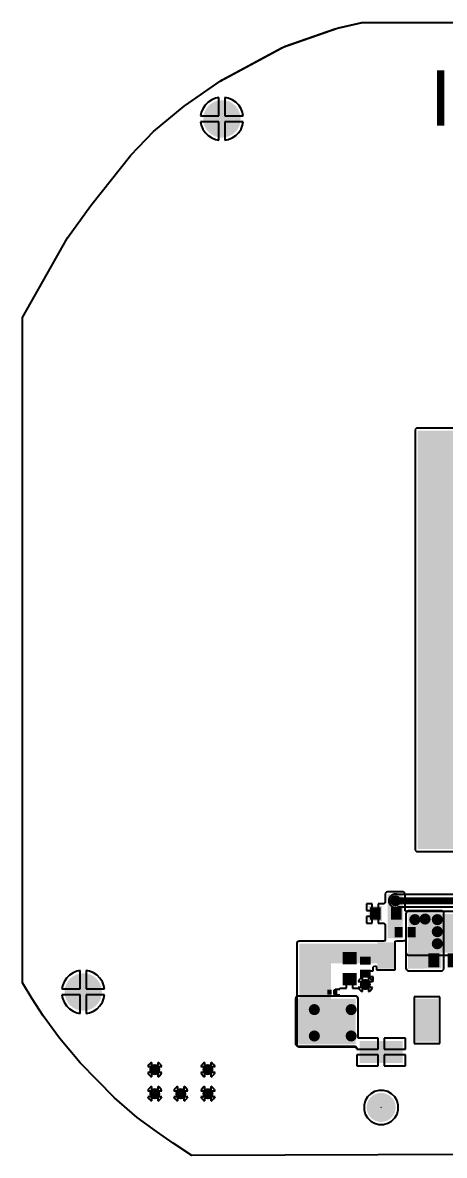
# Model space of a CAD drawing. Header units: millimetres. Extents: x -4.4 to 85, y -11.8 to 69.9.
# Drawn here: x -4.4 to 26, y -11.8 to 69.9 of the extents above; entities that cross this region are included whole.
import ezdxf

# ---------------------------------------------------------------- set-up
doc = ezdxf.new("R2010")
doc.units = ezdxf.units.MM
for name, color, linetype in [('BottomLayer', 5, 'Continuous'), ('BottomPaste', 16, 'Continuous'), ('BottomSolder', 6, 'Continuous'), ('MultiLayer', 9, 'Continuous'), ('PadHoleLayer', 156, 'Continuous'), ('TopLayer', 1, 'Continuous'), ('TopOverlay', 2, 'Continuous'), ('TopSolder', 216, 'Continuous'), ('ViaHoleLayer', 16, 'Continuous')]:
    doc.layers.add(name, color=color, linetype=linetype)
doc.styles.add('Arial', font='', dxfattribs={"height": 0.2})
doc.styles.get('Arial').set_extended_font_data('Arial')

# ---------------------------------------------------------------- blocks, each defined once
blk = doc.blocks.new('R___0603_B_22')
at = {"layer": 'BottomLayer'}
for points in [[(-1.143, -0.4445), (-1.143, 0.4445), (-0.381, 0.4445), (-0.381, -0.4445)], [(0.381, -0.4445), (0.381, 0.4445), (1.143, 0.4445), (1.143, -0.4445)]]:
    blk.add_hatch(color=5, dxfattribs=at).paths.add_polyline_path(points)
at = {"layer": 'BottomPaste'}
for points in [[(-1.143, -0.4445), (-1.143, 0.4445), (-0.381, 0.4445), (-0.381, -0.4445)], [(0.381, -0.4445), (0.381, 0.4445), (1.143, 0.4445), (1.143, -0.4445)]]:
    blk.add_hatch(color=16, dxfattribs=at).paths.add_polyline_path(points)
at = {"layer": 'BottomSolder'}
for points in [[(-1.2446, -0.5461), (-1.2446, 0.5461), (-0.2794, 0.5461), (-0.2794, -0.5461)], [(0.2794, -0.5461), (0.2794, 0.5461), (1.2446, 0.5461), (1.2446, -0.5461)]]:
    blk.add_hatch(color=6, dxfattribs=at).paths.add_polyline_path(points)
blk = doc.blocks.new('R___0402_B_24')
at = {"layer": 'BottomLayer'}
for points in [[(-0.241, 0.317), (-0.241, -0.318), (-0.699, -0.318), (-0.699, 0.317)], [(0.699, 0.317), (0.699, -0.318), (0.241, -0.318), (0.241, 0.317)]]:
    blk.add_hatch(color=5, dxfattribs=at).paths.add_polyline_path(points)
at = {"layer": 'BottomPaste'}
for points in [[(-0.241, 0.317), (-0.241, -0.318), (-0.699, -0.318), (-0.699, 0.317)], [(0.699, 0.317), (0.699, -0.318), (0.241, -0.318), (0.241, 0.317)]]:
    blk.add_hatch(color=16, dxfattribs=at).paths.add_polyline_path(points)
at = {"layer": 'BottomSolder'}
for points in [[(-0.186, 0.373), (-0.186, -0.373), (-0.754, -0.373), (-0.754, 0.373)], [(0.754, 0.373), (0.754, -0.373), (0.186, -0.373), (0.186, 0.373)]]:
    blk.add_hatch(color=6, dxfattribs=at).paths.add_polyline_path(points)
blk = doc.blocks.new('DC_0360_2_5_B_38')
at = {"layer": 'BottomLayer'}
for points in [[(0.8, 2.55), (0.8, 4.05), (3.8, 4.05), (3.8, 2.55)], [(-0.75, 1.5), (0.75, 1.5), (0.75, -1.5), (-0.75, -1.5)], [(3.8, -2.55), (3.8, -4.05), (0.8, -4.05), (0.8, -2.55)]]:
    blk.add_hatch(color=5, dxfattribs=at).paths.add_polyline_path(points)
at = {"layer": 'BottomSolder'}
for points in [[(0.75, 2.5), (0.75, 4.1), (3.85, 4.1), (3.85, 2.5)], [(-0.8, 1.55), (0.8, 1.55), (0.8, -1.55), (-0.8, -1.55)], [(3.85, -2.5), (3.85, -4.1), (0.75, -4.1), (0.75, -2.5)]]:
    blk.add_hatch(color=6, dxfattribs=at).paths.add_polyline_path(points)
h = blk.add_hatch(color=6, dxfattribs=at)
edge = h.paths.add_edge_path()
edge.add_arc((-4, 0), 0.05, 0, 360)
at = {"layer": 'MultiLayer'}
for points in [[(0.8, 2.55), (0.8, 4.05), (3.8, 4.05), (3.8, 2.55)], [(-0.75, 1.5), (0.75, 1.5), (0.75, -1.5), (-0.75, -1.5)], [(3.8, -2.55), (3.8, -4.05), (0.8, -4.05), (0.8, -2.55)]]:
    blk.add_hatch(color=9, dxfattribs=at).paths.add_polyline_path(points)
at = {"layer": 'PadHoleLayer'}
h = blk.add_hatch(color=156, dxfattribs=at)
edge = h.paths.add_edge_path()
edge.add_arc((2.9, 3.3), 0.5, 270, 450)
edge.add_line((2.9, 3.8), (1.7, 3.8))
edge.add_arc((1.7, 3.3), 0.5, 90, 270)
edge.add_line((1.7, 2.8), (2.9, 2.8))
h = blk.add_hatch(color=156, dxfattribs=at)
edge = h.paths.add_edge_path()
edge.add_arc((-4, 0), 1.05, 0, 360)
h = blk.add_hatch(color=156, dxfattribs=at)
edge = h.paths.add_edge_path()
edge.add_arc((2.9, -3.3), 0.5, 270, 450)
edge.add_line((2.9, -2.8), (1.7, -2.8))
edge.add_arc((1.7, -3.3), 0.5, 90, 270)
edge.add_line((1.7, -3.8), (2.9, -3.8))
at = {"layer": 'TopLayer'}
for points in [[(0.8, 2.55), (0.8, 4.05), (3.8, 4.05), (3.8, 2.55)], [(-0.75, 1.5), (0.75, 1.5), (0.75, -1.5), (-0.75, -1.5)], [(3.8, -2.55), (3.8, -4.05), (0.8, -4.05), (0.8, -2.55)]]:
    blk.add_hatch(color=1, dxfattribs=at).paths.add_polyline_path(points)
at = {"layer": 'TopSolder'}
for points in [[(0.75, 2.5), (0.75, 4.1), (3.85, 4.1), (3.85, 2.5)], [(-0.8, 1.55), (0.8, 1.55), (0.8, -1.55), (-0.8, -1.55)], [(3.85, -2.5), (3.85, -4.1), (0.75, -4.1), (0.75, -2.5)]]:
    blk.add_hatch(color=216, dxfattribs=at).paths.add_polyline_path(points)
h = blk.add_hatch(color=216, dxfattribs=at)
edge = h.paths.add_edge_path()
edge.add_arc((-4, 0), 0.05, 0, 360)
blk = doc.blocks.new('IND_0603__1608_M_______B_39')
at = {"layer": 'BottomLayer'}
for points in [[(-1, 0.4), (-0.4, 0.4), (-0.4, -0.4), (-1, -0.4)], [(0.4, 0.4), (1, 0.4), (1, -0.4), (0.4, -0.4)]]:
    blk.add_hatch(color=5, dxfattribs=at).paths.add_polyline_path(points)
at = {"layer": 'BottomPaste'}
for points in [[(-1, 0.4), (-0.4, 0.4), (-0.4, -0.4), (-1, -0.4)], [(0.4, 0.4), (1, 0.4), (1, -0.4), (0.4, -0.4)]]:
    blk.add_hatch(color=16, dxfattribs=at).paths.add_polyline_path(points)
at = {"layer": 'BottomSolder'}
for points in [[(-1.102, 0.502), (-0.298, 0.502), (-0.298, -0.502), (-1.102, -0.502)], [(0.298, 0.502), (1.102, 0.502), (1.102, -0.502), (0.298, -0.502)]]:
    blk.add_hatch(color=6, dxfattribs=at).paths.add_polyline_path(points)
blk = doc.blocks.new('F____0805_B_40')
at = {"layer": 'BottomLayer'}
for points in [[(-0.6, -0.85), (-1.6, -0.85), (-1.6, 0.85), (-0.6, 0.85)], [(1.6, -0.85), (0.6, -0.85), (0.6, 0.85), (1.6, 0.85)]]:
    blk.add_hatch(color=5, dxfattribs=at).paths.add_polyline_path(points)
at = {"layer": 'BottomPaste'}
for points in [[(-0.6, -0.85), (-1.6, -0.85), (-1.6, 0.85), (-0.6, 0.85)], [(1.6, -0.85), (0.6, -0.85), (0.6, 0.85), (1.6, 0.85)]]:
    blk.add_hatch(color=16, dxfattribs=at).paths.add_polyline_path(points)
at = {"layer": 'BottomSolder'}
for points in [[(-0.498, -0.952), (-1.702, -0.952), (-1.702, 0.952), (-0.498, 0.952)], [(1.702, -0.952), (0.498, -0.952), (0.498, 0.952), (1.702, 0.952)]]:
    blk.add_hatch(color=6, dxfattribs=at).paths.add_polyline_path(points)
blk = doc.blocks.new('DSN0603_2_B_41')
at = {"layer": 'BottomLayer'}
for points in [[(-0.3, 0.12), (-0.1, 0.12), (-0.1, -0.12), (-0.3, -0.12)], [(0.1, 0.12), (0.3, 0.12), (0.3, -0.12), (0.1, -0.12)]]:
    blk.add_hatch(color=5, dxfattribs=at).paths.add_polyline_path(points)
at = {"layer": 'BottomPaste'}
for points in [[(-0.3, 0.12), (-0.1, 0.12), (-0.1, -0.12), (-0.3, -0.12)], [(0.1, 0.12), (0.3, 0.12), (0.3, -0.12), (0.1, -0.12)]]:
    blk.add_hatch(color=16, dxfattribs=at).paths.add_polyline_path(points)
at = {"layer": 'BottomSolder'}
for points in [[(-0.355, 0.175), (-0.045, 0.175), (-0.045, -0.175), (-0.355, -0.175)], [(0.045, 0.175), (0.355, 0.175), (0.355, -0.175), (0.045, -0.175)]]:
    blk.add_hatch(color=6, dxfattribs=at).paths.add_polyline_path(points)
blk = doc.blocks.new('C___0402_B_57')
at = {"layer": 'BottomLayer'}
for points in [[(-0.241, 0.318), (-0.241, -0.318), (-0.699, -0.318), (-0.699, 0.318)], [(0.699, 0.318), (0.699, -0.318), (0.241, -0.318), (0.241, 0.318)]]:
    blk.add_hatch(color=5, dxfattribs=at).paths.add_polyline_path(points)
at = {"layer": 'BottomPaste'}
for points in [[(-0.241, 0.318), (-0.241, -0.318), (-0.699, -0.318), (-0.699, 0.318)], [(0.699, 0.318), (0.699, -0.318), (0.241, -0.318), (0.241, 0.318)]]:
    blk.add_hatch(color=16, dxfattribs=at).paths.add_polyline_path(points)
at = {"layer": 'BottomSolder'}
for points in [[(-0.181, 0.377), (-0.181, -0.377), (-0.758, -0.377), (-0.758, 0.377)], [(0.758, 0.377), (0.758, -0.377), (0.181, -0.377), (0.181, 0.377)]]:
    blk.add_hatch(color=6, dxfattribs=at).paths.add_polyline_path(points)
blk = doc.blocks.new('C___0603_B_59')
at = {"layer": 'BottomLayer'}
for points in [[(-1.143, -0.445), (-1.143, 0.445), (-0.381, 0.445), (-0.381, -0.445)], [(0.381, -0.445), (0.381, 0.445), (1.143, 0.445), (1.143, -0.445)]]:
    blk.add_hatch(color=5, dxfattribs=at).paths.add_polyline_path(points)
at = {"layer": 'BottomPaste'}
for points in [[(-1.143, -0.445), (-1.143, 0.445), (-0.381, 0.445), (-0.381, -0.445)], [(0.381, -0.445), (0.381, 0.445), (1.143, 0.445), (1.143, -0.445)]]:
    blk.add_hatch(color=16, dxfattribs=at).paths.add_polyline_path(points)
at = {"layer": 'BottomSolder'}
for points in [[(-1.203, -0.504), (-1.203, 0.504), (-0.321, 0.504), (-0.321, -0.504)], [(0.321, -0.504), (0.321, 0.504), (1.203, 0.504), (1.203, -0.504)]]:
    blk.add_hatch(color=6, dxfattribs=at).paths.add_polyline_path(points)

msp = doc.modelspace()

# ---------------------------------------------------------------- hatches: boundary and pattern name
at = {"layer": 'BottomLayer'}
h = msp.add_hatch(color=5, dxfattribs=at)
edge = h.paths.add_edge_path()
edge.add_arc((10, 63), 1.3, 0, 360)
for points in [[(23.038, 3.873), (23.038, 7.036), (21.946, 7.036), (21.946, 3.873)], [(23.448, 1.718), (25.832, 1.718), (25.832, 5.664), (23.448, 5.664)], [(15.579, -3.213), (17.857, -3.213), (17.857, 3.483), (15.579, 3.483)], [(15.782, 2.064), (22.314, 2.064), (22.314, 3.483), (15.782, 3.483)], [(21.314, 1.783), (22.314, 1.783), (22.314, 3.483), (21.314, 3.483)], [(15.579, -3.785), (19.634, -3.785), (19.634, -0.476), (15.579, -0.476)], [(15.782, -3.213), (18.782, -3.213), (18.782, -1.213), (15.782, -1.213)]]:
    msp.add_hatch(color=5, dxfattribs=at).paths.add_polyline_path(points)
h = msp.add_hatch(color=5, dxfattribs=at)
edge = h.paths.add_edge_path()
edge.add_arc((22.517, 6.585), 0.3, 0, 360)
h = msp.add_hatch(color=5, dxfattribs=at)
edge = h.paths.add_edge_path()
edge.add_arc((23.914, 5.22), 0.3, 0, 360)
h = msp.add_hatch(color=5, dxfattribs=at)
edge = h.paths.add_edge_path()
edge.add_arc((24.65, 5.263), 0.3, 0, 360)
h = msp.add_hatch(color=5, dxfattribs=at)
edge = h.paths.add_edge_path()
edge.add_arc((25.531, 5.22), 0.3, 0, 360)
h = msp.add_hatch(color=5, dxfattribs=at)
edge = h.paths.add_edge_path()
edge.add_arc((25.531, 4.352), 0.3, 0, 360)
h = msp.add_hatch(color=5, dxfattribs=at)
edge = h.paths.add_edge_path()
edge.add_arc((25.531, 3.483), 0.3, 0, 360)
h = msp.add_hatch(color=5, dxfattribs=at)
edge = h.paths.add_edge_path()
edge.add_arc((0, 0), 1.3, 0, 360)
h = msp.add_hatch(color=5, dxfattribs=at)
edge = h.paths.add_edge_path()
edge.add_arc((20.345, 0.54), 0.3, 0, 360)
h = msp.add_hatch(color=5, dxfattribs=at)
edge = h.paths.add_edge_path()
edge.add_arc((16.662, -1.273), 0.3, 0, 360)
h = msp.add_hatch(color=5, dxfattribs=at)
edge = h.paths.add_edge_path()
edge.add_arc((19.32, -1.273), 0.3, 0, 360)
h = msp.add_hatch(color=5, dxfattribs=at)
edge = h.paths.add_edge_path()
edge.add_arc((16.662, -3.175), 0.3, 0, 360)
h = msp.add_hatch(color=5, dxfattribs=at)
edge = h.paths.add_edge_path()
edge.add_arc((19.32, -3.175), 0.3, 0, 360)
h = msp.add_hatch(color=5, dxfattribs=at)
edge = h.paths.add_edge_path()
edge.add_arc((5.156, -5.603), 0.3, 0, 360)
h = msp.add_hatch(color=5, dxfattribs=at)
edge = h.paths.add_edge_path()
edge.add_arc((8.992, -5.603), 0.3, 0, 360)
h = msp.add_hatch(color=5, dxfattribs=at)
edge = h.paths.add_edge_path()
edge.add_arc((5.156, -7.341), 0.3, 0, 360)
h = msp.add_hatch(color=5, dxfattribs=at)
edge = h.paths.add_edge_path()
edge.add_arc((7.033, -7.341), 0.3, 0, 360)
h = msp.add_hatch(color=5, dxfattribs=at)
edge = h.paths.add_edge_path()
edge.add_arc((8.992, -7.341), 0.3, 0, 360)
at = {"layer": 'BottomSolder'}
h = msp.add_hatch(color=6, dxfattribs=at)
edge = h.paths.add_edge_path()
edge.add_arc((10, 63), 1.35, 0, 360)
h = msp.add_hatch(color=6, dxfattribs=at)
edge = h.paths.add_edge_path()
edge.add_arc((22.517, 6.585), 0.402, 0, 360)
h = msp.add_hatch(color=6, dxfattribs=at)
edge = h.paths.add_edge_path()
edge.add_arc((23.914, 5.22), 0.402, 0, 360)
h = msp.add_hatch(color=6, dxfattribs=at)
edge = h.paths.add_edge_path()
edge.add_arc((24.65, 5.263), 0.402, 0, 360)
h = msp.add_hatch(color=6, dxfattribs=at)
edge = h.paths.add_edge_path()
edge.add_arc((25.531, 5.22), 0.402, 0, 360)
h = msp.add_hatch(color=6, dxfattribs=at)
edge = h.paths.add_edge_path()
edge.add_arc((25.531, 4.352), 0.402, 0, 360)
h = msp.add_hatch(color=6, dxfattribs=at)
edge = h.paths.add_edge_path()
edge.add_arc((25.531, 3.483), 0.402, 0, 360)
h = msp.add_hatch(color=6, dxfattribs=at)
edge = h.paths.add_edge_path()
edge.add_arc((0, 0), 1.35, 0, 360)
h = msp.add_hatch(color=6, dxfattribs=at)
edge = h.paths.add_edge_path()
edge.add_arc((20.345, 0.54), 0.402, 0, 360)
h = msp.add_hatch(color=6, dxfattribs=at)
edge = h.paths.add_edge_path()
edge.add_arc((16.662, -1.273), 0.402, 0, 360)
h = msp.add_hatch(color=6, dxfattribs=at)
edge = h.paths.add_edge_path()
edge.add_arc((19.32, -1.273), 0.402, 0, 360)
h = msp.add_hatch(color=6, dxfattribs=at)
edge = h.paths.add_edge_path()
edge.add_arc((16.662, -3.175), 0.402, 0, 360)
h = msp.add_hatch(color=6, dxfattribs=at)
edge = h.paths.add_edge_path()
edge.add_arc((19.32, -3.175), 0.402, 0, 360)
h = msp.add_hatch(color=6, dxfattribs=at)
edge = h.paths.add_edge_path()
edge.add_arc((5.156, -5.603), 0.402, 0, 360)
h = msp.add_hatch(color=6, dxfattribs=at)
edge = h.paths.add_edge_path()
edge.add_arc((8.992, -5.603), 0.402, 0, 360)
h = msp.add_hatch(color=6, dxfattribs=at)
edge = h.paths.add_edge_path()
edge.add_arc((5.156, -7.341), 0.402, 0, 360)
h = msp.add_hatch(color=6, dxfattribs=at)
edge = h.paths.add_edge_path()
edge.add_arc((7.033, -7.341), 0.402, 0, 360)
h = msp.add_hatch(color=6, dxfattribs=at)
edge = h.paths.add_edge_path()
edge.add_arc((8.992, -7.341), 0.402, 0, 360)
at = {"layer": 'MultiLayer'}
h = msp.add_hatch(color=9, dxfattribs=at)
edge = h.paths.add_edge_path()
edge.add_arc((10, 63), 1.3, 0, 360)
h = msp.add_hatch(color=9, dxfattribs=at)
edge = h.paths.add_edge_path()
edge.add_arc((0, 0), 1.3, 0, 360)
at = {"layer": 'PadHoleLayer'}
h = msp.add_hatch(color=156, dxfattribs=at)
edge = h.paths.add_edge_path()
edge.add_arc((10, 63), 1, 0, 360)
h = msp.add_hatch(color=156, dxfattribs=at)
edge = h.paths.add_edge_path()
edge.add_arc((0, 0), 1, 0, 360)
at = {"layer": 'TopLayer'}
h = msp.add_hatch(color=1, dxfattribs=at)
edge = h.paths.add_edge_path()
edge.add_arc((10, 63), 1.3, 0, 360)
for points in [[(24.106, 10.312), (26.746, 10.312), (26.746, 40.513), (24.106, 40.513)], [(24.155, 38.506), (55.21, 38.506), (55.21, 40.513), (24.155, 40.513)], [(24.206, 20.18), (28.901, 20.18), (28.901, 23.25), (24.206, 23.25)], [(55.194, 12.294), (24.155, 12.294), (24.155, 10.306), (55.194, 10.306)], [(23.448, 2.845), (64.033, 2.845), (64.033, 5.635), (23.448, 5.635)], [(15.494, -3.734), (19.634, -3.734), (19.634, -0.483), (15.494, -0.483)]]:
    msp.add_hatch(color=1, dxfattribs=at).paths.add_polyline_path(points)
h = msp.add_hatch(color=1, dxfattribs=at)
edge = h.paths.add_edge_path()
edge.add_arc((22.517, 6.585), 0.3, 0, 360)
h = msp.add_hatch(color=1, dxfattribs=at)
edge = h.paths.add_edge_path()
edge.add_arc((23.914, 5.22), 0.3, 0, 360)
h = msp.add_hatch(color=1, dxfattribs=at)
edge = h.paths.add_edge_path()
edge.add_arc((24.65, 5.263), 0.3, 0, 360)
h = msp.add_hatch(color=1, dxfattribs=at)
edge = h.paths.add_edge_path()
edge.add_arc((25.531, 5.22), 0.3, 0, 360)
h = msp.add_hatch(color=1, dxfattribs=at)
edge = h.paths.add_edge_path()
edge.add_arc((25.531, 4.352), 0.3, 0, 360)
h = msp.add_hatch(color=1, dxfattribs=at)
edge = h.paths.add_edge_path()
edge.add_arc((25.531, 3.483), 0.3, 0, 360)
h = msp.add_hatch(color=1, dxfattribs=at)
edge = h.paths.add_edge_path()
edge.add_arc((0, 0), 1.3, 0, 360)
h = msp.add_hatch(color=1, dxfattribs=at)
edge = h.paths.add_edge_path()
edge.add_arc((20.345, 0.54), 0.3, 0, 360)
h = msp.add_hatch(color=1, dxfattribs=at)
edge = h.paths.add_edge_path()
edge.add_arc((16.662, -1.273), 0.3, 0, 360)
h = msp.add_hatch(color=1, dxfattribs=at)
edge = h.paths.add_edge_path()
edge.add_arc((19.32, -1.273), 0.3, 0, 360)
h = msp.add_hatch(color=1, dxfattribs=at)
edge = h.paths.add_edge_path()
edge.add_arc((16.662, -3.175), 0.3, 0, 360)
h = msp.add_hatch(color=1, dxfattribs=at)
edge = h.paths.add_edge_path()
edge.add_arc((19.32, -3.175), 0.3, 0, 360)
h = msp.add_hatch(color=1, dxfattribs=at)
edge = h.paths.add_edge_path()
edge.add_arc((5.156, -5.603), 0.3, 0, 360)
h = msp.add_hatch(color=1, dxfattribs=at)
edge = h.paths.add_edge_path()
edge.add_arc((8.992, -5.603), 0.3, 0, 360)
h = msp.add_hatch(color=1, dxfattribs=at)
edge = h.paths.add_edge_path()
edge.add_arc((5.156, -7.341), 0.3, 0, 360)
h = msp.add_hatch(color=1, dxfattribs=at)
edge = h.paths.add_edge_path()
edge.add_arc((7.033, -7.341), 0.3, 0, 360)
h = msp.add_hatch(color=1, dxfattribs=at)
edge = h.paths.add_edge_path()
edge.add_arc((8.992, -7.341), 0.3, 0, 360)
at = {"layer": 'TopSolder'}
h = msp.add_hatch(color=216, dxfattribs=at)
edge = h.paths.add_edge_path()
edge.add_arc((10, 63), 1.35, 0, 360)
h = msp.add_hatch(color=216, dxfattribs=at)
edge = h.paths.add_edge_path()
edge.add_arc((22.517, 6.585), 0.402, 0, 360)
h = msp.add_hatch(color=216, dxfattribs=at)
edge = h.paths.add_edge_path()
edge.add_arc((23.914, 5.22), 0.402, 0, 360)
h = msp.add_hatch(color=216, dxfattribs=at)
edge = h.paths.add_edge_path()
edge.add_arc((24.65, 5.263), 0.402, 0, 360)
h = msp.add_hatch(color=216, dxfattribs=at)
edge = h.paths.add_edge_path()
edge.add_arc((25.531, 5.22), 0.402, 0, 360)
h = msp.add_hatch(color=216, dxfattribs=at)
edge = h.paths.add_edge_path()
edge.add_arc((25.531, 4.352), 0.402, 0, 360)
h = msp.add_hatch(color=216, dxfattribs=at)
edge = h.paths.add_edge_path()
edge.add_arc((25.531, 3.483), 0.402, 0, 360)
h = msp.add_hatch(color=216, dxfattribs=at)
edge = h.paths.add_edge_path()
edge.add_arc((0, 0), 1.35, 0, 360)
h = msp.add_hatch(color=216, dxfattribs=at)
edge = h.paths.add_edge_path()
edge.add_arc((20.345, 0.54), 0.402, 0, 360)
h = msp.add_hatch(color=216, dxfattribs=at)
edge = h.paths.add_edge_path()
edge.add_arc((16.662, -1.273), 0.402, 0, 360)
h = msp.add_hatch(color=216, dxfattribs=at)
edge = h.paths.add_edge_path()
edge.add_arc((19.32, -1.273), 0.402, 0, 360)
h = msp.add_hatch(color=216, dxfattribs=at)
edge = h.paths.add_edge_path()
edge.add_arc((16.662, -3.175), 0.402, 0, 360)
h = msp.add_hatch(color=216, dxfattribs=at)
edge = h.paths.add_edge_path()
edge.add_arc((19.32, -3.175), 0.402, 0, 360)
h = msp.add_hatch(color=216, dxfattribs=at)
edge = h.paths.add_edge_path()
edge.add_arc((5.156, -5.603), 0.402, 0, 360)
h = msp.add_hatch(color=216, dxfattribs=at)
edge = h.paths.add_edge_path()
edge.add_arc((8.992, -5.603), 0.402, 0, 360)
h = msp.add_hatch(color=216, dxfattribs=at)
edge = h.paths.add_edge_path()
edge.add_arc((5.156, -7.341), 0.402, 0, 360)
h = msp.add_hatch(color=216, dxfattribs=at)
edge = h.paths.add_edge_path()
edge.add_arc((7.033, -7.341), 0.402, 0, 360)
h = msp.add_hatch(color=216, dxfattribs=at)
edge = h.paths.add_edge_path()
edge.add_arc((8.992, -7.341), 0.402, 0, 360)
at = {"layer": 'ViaHoleLayer'}
h = msp.add_hatch(color=16, dxfattribs=at)
edge = h.paths.add_edge_path()
edge.add_arc((22.517, 6.585), 0.15, 0, 360)
h = msp.add_hatch(color=16, dxfattribs=at)
edge = h.paths.add_edge_path()
edge.add_arc((23.914, 5.22), 0.15, 0, 360)
h = msp.add_hatch(color=16, dxfattribs=at)
edge = h.paths.add_edge_path()
edge.add_arc((24.65, 5.263), 0.15, 0, 360)
h = msp.add_hatch(color=16, dxfattribs=at)
edge = h.paths.add_edge_path()
edge.add_arc((25.531, 5.22), 0.15, 0, 360)
h = msp.add_hatch(color=16, dxfattribs=at)
edge = h.paths.add_edge_path()
edge.add_arc((25.531, 4.352), 0.15, 0, 360)
h = msp.add_hatch(color=16, dxfattribs=at)
edge = h.paths.add_edge_path()
edge.add_arc((25.531, 3.483), 0.15, 0, 360)
h = msp.add_hatch(color=16, dxfattribs=at)
edge = h.paths.add_edge_path()
edge.add_arc((20.345, 0.54), 0.15, 0, 360)
h = msp.add_hatch(color=16, dxfattribs=at)
edge = h.paths.add_edge_path()
edge.add_arc((16.662, -1.273), 0.15, 0, 360)
h = msp.add_hatch(color=16, dxfattribs=at)
edge = h.paths.add_edge_path()
edge.add_arc((19.32, -1.273), 0.15, 0, 360)
h = msp.add_hatch(color=16, dxfattribs=at)
edge = h.paths.add_edge_path()
edge.add_arc((16.662, -3.175), 0.15, 0, 360)
h = msp.add_hatch(color=16, dxfattribs=at)
edge = h.paths.add_edge_path()
edge.add_arc((19.32, -3.175), 0.15, 0, 360)
h = msp.add_hatch(color=16, dxfattribs=at)
edge = h.paths.add_edge_path()
edge.add_arc((5.156, -5.603), 0.15, 0, 360)
h = msp.add_hatch(color=16, dxfattribs=at)
edge = h.paths.add_edge_path()
edge.add_arc((8.992, -5.603), 0.15, 0, 360)
h = msp.add_hatch(color=16, dxfattribs=at)
edge = h.paths.add_edge_path()
edge.add_arc((5.156, -7.341), 0.15, 0, 360)
h = msp.add_hatch(color=16, dxfattribs=at)
edge = h.paths.add_edge_path()
edge.add_arc((7.033, -7.341), 0.15, 0, 360)
h = msp.add_hatch(color=16, dxfattribs=at)
edge = h.paths.add_edge_path()
edge.add_arc((8.992, -7.341), 0.15, 0, 360)

# ---------------------------------------------------------------- linework, layer by layer
at = {"layer": 'BottomLayer'}
for p, q in [((14.557, 68.251), (18.148, 69.51)), ((18.148, 69.51), (20.147, 69.946)), ((20.147, 69.946), (32.216, 69.946)), ((9.883, 65.729), (14.557, 68.251)), ((7.282, 63.924), (9.883, 65.729)), ((5.072, 62.084), (7.282, 63.924)), ((8.793, 63.991), (8.623, 63.736)), ((9.009, 64.207), (8.793, 63.991)), ((9.264, 64.377), (9.009, 64.207)), ((9.547, 64.494), (9.264, 64.377)), ((9.784, 64.541), (9.547, 64.494)), ((9.784, 63.216), (9.784, 64.541)), ((10.453, 64.494), (10.216, 64.541)), ((10.216, 64.541), (10.216, 63.216)), ((10.736, 64.377), (10.453, 64.494)), ((10.991, 64.207), (10.736, 64.377)), ((11.207, 63.991), (10.991, 64.207)), ((11.377, 63.736), (11.207, 63.991)), ((8.506, 63.453), (8.458, 63.216)), ((8.458, 63.216), (9.784, 63.216)), ((8.623, 63.736), (8.506, 63.453)), ((10.216, 63.216), (11.541, 63.216)), ((11.494, 63.453), (11.377, 63.736)), ((11.541, 63.216), (11.494, 63.453)), ((9.784, 62.784), (8.458, 62.784)), ((8.458, 62.784), (8.506, 62.547)), ((8.506, 62.547), (8.623, 62.264)), ((8.623, 62.264), (8.793, 62.009)), ((9.784, 61.459), (9.784, 62.784)), ((11.541, 62.784), (10.216, 62.784)), ((10.216, 62.784), (10.216, 61.459)), ((11.207, 62.009), (11.377, 62.264)), ((11.377, 62.264), (11.494, 62.547)), ((11.494, 62.547), (11.541, 62.784)), ((3.428, 60.394), (5.072, 62.084)), ((8.793, 62.009), (9.009, 61.793)), ((9.009, 61.793), (9.264, 61.623)), ((9.264, 61.623), (9.547, 61.506)), ((9.547, 61.506), (9.784, 61.459)), ((10.216, 61.459), (10.453, 61.506)), ((10.453, 61.506), (10.736, 61.623)), ((10.736, 61.623), (10.991, 61.793)), ((10.991, 61.793), (11.207, 62.009)), ((0.55, 56.761), (3.428, 60.394)), ((-1.131, 54.425), (0.55, 56.761)), ((-4.37, 48.658), (-1.131, 54.425)), ((-4.37, 0.658), (-4.37, 48.658)), ((21.778, 7.105), (21.764, 7.036)), ((21.764, 7.036), (21.764, 6.46)), ((21.817, 7.164), (21.778, 7.105)), ((21.876, 7.203), (21.817, 7.164)), ((21.946, 7.217), (21.876, 7.203)), ((23.038, 7.217), (21.946, 7.217)), ((23.107, 7.203), (23.038, 7.217)), ((23.166, 7.164), (23.107, 7.203)), ((23.205, 7.105), (23.166, 7.164)), ((23.219, 7.036), (23.205, 7.105)), ((23.219, 5.866), (23.219, 7.036)), ((20.841, 6.363), (20.422, 6.363)), ((20.422, 6.363), (20.422, 5.88)), ((20.422, 5.88), (20.841, 5.88)), ((20.841, 5.88), (20.841, 6.363)), ((21.637, 6.363), (21.273, 6.363)), ((21.273, 6.363), (21.273, 5.664)), ((21.692, 6.363), (21.637, 6.363)), ((21.764, 6.46), (21.692, 6.363)), ((23.252, 5.842), (23.219, 5.866)), ((23.346, 5.81), (23.252, 5.842)), ((23.378, 5.832), (23.346, 5.81)), ((23.448, 5.845), (23.378, 5.832)), ((25.832, 5.845), (23.448, 5.845)), ((25.901, 5.832), (25.832, 5.845)), ((25.96, 5.792), (25.901, 5.832)), ((25.999, 5.734), (25.96, 5.792)), ((26.013, 5.664), (25.999, 5.734)), ((20.841, 5.448), (20.422, 5.448)), ((20.422, 5.448), (20.422, 4.966)), ((20.422, 4.966), (20.841, 4.966)), ((20.841, 4.966), (20.841, 5.448)), ((21.273, 5.664), (21.273, 4.966)), ((21.273, 4.966), (21.637, 4.966)), ((21.637, 4.966), (21.692, 4.966)), ((21.692, 4.966), (21.764, 4.869)), ((26.013, 1.718), (26.013, 5.664)), ((21.764, 4.869), (21.764, 3.873)), ((15.412, 3.553), (15.398, 3.483)), ((15.398, 3.483), (15.398, -0.476)), ((15.451, 3.612), (15.412, 3.553)), ((15.51, 3.651), (15.451, 3.612)), ((15.579, 3.665), (15.51, 3.651)), ((21.727, 3.665), (15.579, 3.665)), ((21.786, 3.792), (21.727, 3.665)), ((21.764, 3.873), (21.778, 3.804)), ((21.778, 3.804), (21.786, 3.792)), ((22.491, 3.661), (22.606, 3.692)), ((22.491, 3.501), (22.491, 3.661)), ((22.495, 3.483), (22.491, 3.501)), ((22.495, 1.783), (22.495, 3.483)), ((22.606, 3.692), (23.038, 3.692)), ((23.038, 3.692), (23.107, 3.706)), ((23.107, 3.706), (23.139, 3.728)), ((23.139, 3.728), (23.233, 3.696)), ((23.233, 3.696), (23.266, 3.671)), ((23.266, 3.671), (23.266, 1.718)), ((20.917, 1.792), (21.009, 1.88)), ((20.917, 1.529), (20.917, 1.792)), ((21.009, 1.88), (21.132, 1.873)), ((21.132, 1.873), (21.132, 1.783)), ((21.132, 1.783), (21.136, 1.766)), ((21.136, 1.766), (21.136, 1.606)), ((22.491, 1.766), (22.495, 1.783)), ((22.491, 1.606), (22.491, 1.766)), ((23.266, 1.718), (23.28, 1.648)), ((23.28, 1.648), (23.32, 1.59)), ((25.96, 1.59), (25.999, 1.648)), ((25.999, 1.648), (26.013, 1.718)), ((-1.207, 0.991), (-1.377, 0.736)), ((-0.991, 1.207), (-1.207, 0.991)), ((-0.736, 1.377), (-0.991, 1.207)), ((-0.453, 1.494), (-0.736, 1.377)), ((-0.216, 1.541), (-0.453, 1.494)), ((-0.216, 0.216), (-0.216, 1.541)), ((0.453, 1.494), (0.216, 1.541)), ((0.216, 1.541), (0.216, 0.216)), ((0.736, 1.377), (0.453, 1.494)), ((0.991, 1.207), (0.736, 1.377)), ((1.207, 0.991), (0.991, 1.207)), ((1.377, 0.736), (1.207, 0.991)), ((18.985, 0.286), (18.985, 0.921)), ((18.985, 0.921), (19.417, 0.921)), ((19.417, 0.921), (19.417, 0.286)), ((20.345, 1.098), (20.345, 1.529)), ((20.345, 1.529), (20.917, 1.529)), ((20.917, 1.098), (20.345, 1.098)), ((20.867, 0.756), (20.917, 0.831)), ((20.917, 0.831), (20.917, 1.098)), ((20.917, 0.831), (20.917, 0.831)), ((21.136, 1.606), (21.296, 1.606)), ((21.296, 1.606), (21.314, 1.602)), ((21.314, 1.602), (22.314, 1.602)), ((22.314, 1.602), (22.331, 1.606)), ((22.331, 1.606), (22.491, 1.606)), ((23.32, 1.59), (23.378, 1.55)), ((23.378, 1.55), (23.448, 1.536)), ((23.448, 1.536), (25.832, 1.536)), ((25.832, 1.536), (25.901, 1.55)), ((25.901, 1.55), (25.96, 1.59)), ((-3.678, -0.487), (-4.37, 0.658)), ((-1.494, 0.453), (-1.541, 0.216)), ((-1.541, 0.216), (-0.216, 0.216)), ((-1.377, 0.736), (-1.494, 0.453)), ((0.216, 0.216), (1.541, 0.216)), ((1.494, 0.453), (1.377, 0.736)), ((1.541, 0.216), (1.494, 0.453)), ((18.157, -0.235), (18.157, 0.197)), ((18.157, 0.197), (18.511, 0.197)), ((18.511, 0.231), (18.511, 0.286)), ((18.511, 0.286), (18.601, 0.286)), ((18.511, 0.197), (18.511, 0.231)), ((18.601, 0.286), (18.985, 0.286)), ((19.417, 0.286), (19.851, 0.286)), ((19.851, 0.286), (19.876, 0.226)), ((19.876, 0.226), (20.032, 0.07)), ((20.032, 0.07), (20.13, 0.03)), ((20.13, 0.03), (20.13, 0.54)), ((20.13, 0.54), (20.345, 0.54)), ((20.345, 0.54), (20.345, 0.756)), ((20.345, 0.756), (20.867, 0.756)), ((20.856, 0.324), (20.561, 0.324)), ((20.561, 0.324), (20.561, 0.03)), ((20.561, 0.03), (20.659, 0.07)), ((20.659, 0.07), (20.815, 0.226)), ((20.815, 0.226), (20.856, 0.324)), ((-2.896, -1.718), (-3.678, -0.487)), ((-0.216, -0.216), (-1.541, -0.216)), ((-1.541, -0.216), (-1.494, -0.453)), ((-1.494, -0.453), (-1.377, -0.736)), ((-1.377, -0.736), (-1.207, -0.991)), ((-0.216, -1.541), (-0.216, -0.216)), ((1.541, -0.216), (0.216, -0.216)), ((0.216, -0.216), (0.216, -1.541)), ((1.207, -0.991), (1.377, -0.736)), ((1.377, -0.736), (1.494, -0.453)), ((1.494, -0.453), (1.541, -0.216)), ((15.398, -0.476), (15.398, -3.213)), ((18.511, -0.235), (18.157, -0.235)), ((18.511, -0.295), (18.511, -0.235)), ((19.634, -0.295), (18.511, -0.295)), ((19.704, -0.309), (19.634, -0.295)), ((19.762, -0.348), (19.704, -0.309)), ((19.802, -0.407), (19.762, -0.348)), ((19.815, -0.476), (19.802, -0.407)), ((19.815, -3.327), (19.815, -0.476)), ((25.709, -0.353), (23.853, -0.353)), ((23.853, -0.353), (23.853, -3.709)), ((25.709, -3.709), (25.709, -0.353)), ((-1.207, -0.991), (-0.991, -1.207)), ((-0.991, -1.207), (-0.736, -1.377)), ((-0.736, -1.377), (-0.453, -1.494)), ((-0.453, -1.494), (-0.216, -1.541)), ((0.216, -1.541), (0.453, -1.494)), ((0.453, -1.494), (0.736, -1.377)), ((0.736, -1.377), (0.991, -1.207)), ((0.991, -1.207), (1.207, -0.991)), ((-1.711, -3.338), (-2.896, -1.718)), ((15.398, -3.213), (15.398, -3.785)), ((-0.221, -5.119), (-1.711, -3.338)), ((15.398, -3.785), (15.412, -3.854)), ((15.412, -3.854), (15.451, -3.913)), ((15.451, -3.913), (15.51, -3.952)), ((15.51, -3.952), (15.579, -3.966)), ((15.579, -3.966), (19.634, -3.966)), ((19.634, -3.966), (19.727, -4.077)), ((19.727, -4.077), (19.727, -4.115)), ((21.265, -3.327), (19.815, -3.327)), ((21.265, -4.115), (21.265, -3.327)), ((23.235, -3.327), (21.697, -3.327)), ((21.697, -3.327), (21.697, -4.115)), ((23.235, -4.115), (23.235, -3.327)), ((23.853, -3.709), (25.709, -3.709)), ((19.727, -4.115), (21.265, -4.115)), ((21.265, -4.547), (19.727, -4.547)), ((19.727, -4.547), (19.727, -5.335)), ((21.265, -5.335), (21.265, -4.547)), ((21.697, -4.115), (23.235, -4.115)), ((23.235, -4.547), (21.697, -4.547)), ((21.697, -4.547), (21.697, -5.335)), ((23.235, -5.335), (23.235, -4.547)), ((2.263, -7.632), (-0.221, -5.119)), ((4.687, -5.29), (4.646, -5.387)), ((4.646, -5.387), (4.94, -5.387)), ((4.842, -5.134), (4.687, -5.29)), ((4.94, -5.093), (4.842, -5.134)), ((4.94, -5.387), (4.94, -5.093)), ((5.47, -5.134), (5.372, -5.093)), ((5.372, -5.093), (5.372, -5.387)), ((5.372, -5.387), (5.666, -5.387)), ((5.626, -5.29), (5.47, -5.134)), ((5.666, -5.387), (5.626, -5.29)), ((8.522, -5.29), (8.481, -5.387)), ((8.481, -5.387), (8.776, -5.387)), ((8.678, -5.134), (8.522, -5.29)), ((8.776, -5.093), (8.678, -5.134)), ((8.776, -5.387), (8.776, -5.093)), ((9.305, -5.134), (9.207, -5.093)), ((9.207, -5.093), (9.207, -5.387)), ((9.207, -5.387), (9.502, -5.387)), ((9.461, -5.29), (9.305, -5.134)), ((9.502, -5.387), (9.461, -5.29)), ((19.727, -5.335), (21.265, -5.335)), ((21.697, -5.335), (23.235, -5.335)), ((4.94, -5.819), (4.646, -5.819)), ((4.646, -5.819), (4.687, -5.917)), ((4.687, -5.917), (4.842, -6.073)), ((4.842, -6.073), (4.94, -6.114)), ((4.94, -6.114), (4.94, -5.819)), ((5.666, -5.819), (5.372, -5.819)), ((5.372, -5.819), (5.372, -6.114)), ((5.372, -6.114), (5.47, -6.073)), ((5.47, -6.073), (5.626, -5.917)), ((5.626, -5.917), (5.666, -5.819)), ((8.776, -5.819), (8.481, -5.819)), ((8.481, -5.819), (8.522, -5.917)), ((8.522, -5.917), (8.678, -6.073)), ((8.678, -6.073), (8.776, -6.114)), ((8.776, -6.114), (8.776, -5.819)), ((9.502, -5.819), (9.207, -5.819)), ((9.207, -5.819), (9.207, -6.114)), ((9.207, -6.114), (9.305, -6.073)), ((9.305, -6.073), (9.461, -5.917)), ((9.461, -5.917), (9.502, -5.819)), ((4.687, -7.027), (4.646, -7.125)), ((4.646, -7.125), (4.94, -7.125)), ((4.842, -6.871), (4.687, -7.027)), ((4.94, -6.83), (4.842, -6.871)), ((4.94, -7.125), (4.94, -6.83)), ((5.47, -6.871), (5.372, -6.83)), ((5.372, -6.83), (5.372, -7.125)), ((5.372, -7.125), (5.666, -7.125)), ((5.626, -7.027), (5.47, -6.871)), ((5.666, -7.125), (5.626, -7.027)), ((6.563, -7.027), (6.522, -7.125)), ((6.522, -7.125), (6.817, -7.125)), ((6.719, -6.871), (6.563, -7.027)), ((6.817, -6.83), (6.719, -6.871)), ((6.817, -7.125), (6.817, -6.83)), ((7.347, -6.871), (7.249, -6.83)), ((7.249, -6.83), (7.249, -7.125)), ((7.249, -7.125), (7.543, -7.125)), ((7.502, -7.027), (7.347, -6.871)), ((7.543, -7.125), (7.502, -7.027)), ((8.522, -7.027), (8.481, -7.125)), ((8.481, -7.125), (8.776, -7.125)), ((8.678, -6.871), (8.522, -7.027)), ((8.776, -6.83), (8.678, -6.871)), ((8.776, -7.125), (8.776, -6.83)), ((9.305, -6.871), (9.207, -6.83)), ((9.207, -6.83), (9.207, -7.125)), ((9.207, -7.125), (9.502, -7.125)), ((9.461, -7.027), (9.305, -6.871)), ((9.502, -7.125), (9.461, -7.027)), ((20.727, -7.349), (20.498, -7.577)), ((21.007, -7.187), (20.727, -7.349)), ((21.319, -7.103), (21.007, -7.187)), ((21.642, -7.103), (21.319, -7.103)), ((21.955, -7.187), (21.642, -7.103)), ((22.235, -7.349), (21.955, -7.187)), ((22.463, -7.577), (22.235, -7.349)), ((3.895, -9.051), (2.263, -7.632)), ((4.94, -7.556), (4.646, -7.556)), ((4.646, -7.556), (4.687, -7.654)), ((4.687, -7.654), (4.842, -7.81)), ((4.842, -7.81), (4.94, -7.851)), ((4.94, -7.851), (4.94, -7.556)), ((5.666, -7.556), (5.372, -7.556)), ((5.372, -7.556), (5.372, -7.851)), ((5.372, -7.851), (5.47, -7.81)), ((5.47, -7.81), (5.626, -7.654)), ((5.626, -7.654), (5.666, -7.556)), ((6.817, -7.556), (6.522, -7.556)), ((6.522, -7.556), (6.563, -7.654)), ((6.563, -7.654), (6.719, -7.81)), ((6.719, -7.81), (6.817, -7.851)), ((6.817, -7.851), (6.817, -7.556)), ((7.543, -7.556), (7.249, -7.556)), ((7.249, -7.556), (7.249, -7.851)), ((7.249, -7.851), (7.347, -7.81)), ((7.347, -7.81), (7.502, -7.654)), ((7.502, -7.654), (7.543, -7.556)), ((8.776, -7.556), (8.481, -7.556)), ((8.481, -7.556), (8.522, -7.654)), ((8.522, -7.654), (8.678, -7.81)), ((8.678, -7.81), (8.776, -7.851)), ((8.776, -7.851), (8.776, -7.556)), ((9.502, -7.556), (9.207, -7.556)), ((9.207, -7.556), (9.207, -7.851)), ((9.207, -7.851), (9.305, -7.81)), ((9.305, -7.81), (9.461, -7.654)), ((9.461, -7.654), (9.502, -7.556)), ((20.337, -7.857), (20.253, -8.17)), ((20.253, -8.17), (20.253, -8.493)), ((20.498, -7.577), (20.337, -7.857)), ((22.625, -7.857), (22.463, -7.577)), ((22.709, -8.17), (22.625, -7.857)), ((22.709, -8.493), (22.709, -8.17)), ((20.253, -8.493), (20.337, -8.805)), ((20.337, -8.805), (20.498, -9.085)), ((22.463, -9.085), (22.625, -8.805)), ((22.625, -8.805), (22.709, -8.493)), ((5.282, -10.064), (3.895, -9.051)), ((20.498, -9.085), (20.727, -9.314)), ((20.727, -9.314), (21.007, -9.475)), ((21.007, -9.475), (21.319, -9.559)), ((21.319, -9.559), (21.642, -9.559)), ((21.642, -9.559), (21.955, -9.475)), ((21.955, -9.475), (22.235, -9.314)), ((22.235, -9.314), (22.463, -9.085)), ((6.493, -10.902), (5.282, -10.064)), ((7.827, -11.788), (6.493, -10.902)), ((72.17, -11.588), (7.827, -11.788))]:
    msp.add_line(p, q, dxfattribs=at)
at = {"layer": 'TopLayer'}
for p, q in [((14.335, 68.152), (18.412, 69.581)), ((18.412, 69.581), (20.086, 69.946)), ((20.086, 69.946), (59.983, 69.946)), ((10.013, 65.82), (14.335, 68.152)), ((7.282, 63.924), (10.013, 65.82)), ((5.072, 62.084), (7.282, 63.924)), ((8.793, 63.991), (8.623, 63.736)), ((9.009, 64.207), (8.793, 63.991)), ((9.264, 64.377), (9.009, 64.207)), ((9.547, 64.494), (9.264, 64.377)), ((9.784, 64.541), (9.547, 64.494)), ((9.784, 63.216), (9.784, 64.541)), ((10.453, 64.494), (10.216, 64.541)), ((10.216, 64.541), (10.216, 63.216)), ((10.736, 64.377), (10.453, 64.494)), ((10.991, 64.207), (10.736, 64.377)), ((11.207, 63.991), (10.991, 64.207)), ((11.377, 63.736), (11.207, 63.991)), ((8.506, 63.453), (8.458, 63.216)), ((8.458, 63.216), (9.784, 63.216)), ((8.623, 63.736), (8.506, 63.453)), ((10.216, 63.216), (11.541, 63.216)), ((11.494, 63.453), (11.377, 63.736)), ((11.541, 63.216), (11.494, 63.453)), ((9.784, 62.784), (8.458, 62.784)), ((8.458, 62.784), (8.506, 62.547)), ((8.506, 62.547), (8.623, 62.264)), ((8.623, 62.264), (8.793, 62.009)), ((9.784, 61.459), (9.784, 62.784)), ((11.541, 62.784), (10.216, 62.784)), ((10.216, 62.784), (10.216, 61.459)), ((11.207, 62.009), (11.377, 62.264)), ((11.377, 62.264), (11.494, 62.547)), ((11.494, 62.547), (11.541, 62.784)), ((3.428, 60.394), (5.072, 62.084)), ((8.793, 62.009), (9.009, 61.793)), ((9.009, 61.793), (9.264, 61.623)), ((9.264, 61.623), (9.547, 61.506)), ((9.547, 61.506), (9.784, 61.459)), ((10.216, 61.459), (10.453, 61.506)), ((10.453, 61.506), (10.736, 61.623)), ((10.736, 61.623), (10.991, 61.793)), ((10.991, 61.793), (11.207, 62.009)), ((0.55, 56.761), (3.428, 60.394)), ((-1.131, 54.425), (0.55, 56.761)), ((-4.37, 48.658), (-1.131, 54.425)), ((-4.37, 0.658), (-4.37, 48.658)), ((23.938, 40.582), (23.925, 40.513)), ((23.925, 40.513), (23.925, 10.312)), ((23.978, 40.641), (23.938, 40.582)), ((24.036, 40.68), (23.978, 40.641)), ((24.106, 40.694), (24.036, 40.68)), ((55.21, 40.694), (24.106, 40.694)), ((23.925, 10.312), (23.938, 10.243)), ((23.938, 10.243), (23.978, 10.184)), ((23.978, 10.184), (24.036, 10.145)), ((24.036, 10.145), (24.106, 10.131)), ((24.106, 10.131), (24.123, 10.131)), ((24.123, 10.131), (24.155, 10.125)), ((24.155, 10.125), (55.194, 10.125)), ((22.112, 6.856), (22.039, 6.68)), ((22.039, 6.68), (22.039, 6.49)), ((22.246, 6.99), (22.112, 6.856)), ((22.422, 7.063), (22.246, 6.99)), ((22.612, 7.063), (22.422, 7.063)), ((22.703, 7.025), (22.612, 7.063)), ((54.917, 7.025), (22.703, 7.025)), ((22.039, 6.49), (22.112, 6.314)), ((22.112, 6.314), (22.246, 6.18)), ((22.246, 6.18), (22.422, 6.107)), ((22.422, 6.107), (22.612, 6.107)), ((22.612, 6.107), (22.703, 6.145)), ((22.703, 6.145), (55.099, 6.145)), ((23.32, 5.763), (23.28, 5.704)), ((23.378, 5.802), (23.32, 5.763)), ((23.448, 5.816), (23.378, 5.802)), ((64.033, 5.816), (23.448, 5.816)), ((23.28, 5.704), (23.266, 5.635)), ((23.266, 5.635), (23.266, 2.845)), ((23.266, 2.845), (23.28, 2.775)), ((23.28, 2.775), (23.32, 2.717)), ((23.32, 2.717), (23.378, 2.677)), ((23.378, 2.677), (23.448, 2.664)), ((23.448, 2.664), (64.033, 2.664)), ((-1.207, 0.991), (-1.377, 0.736)), ((-0.991, 1.207), (-1.207, 0.991)), ((-0.736, 1.377), (-0.991, 1.207)), ((-0.453, 1.494), (-0.736, 1.377)), ((-0.216, 1.541), (-0.453, 1.494)), ((-0.216, 0.216), (-0.216, 1.541)), ((0.453, 1.494), (0.216, 1.541)), ((0.216, 1.541), (0.216, 0.216)), ((0.736, 1.377), (0.453, 1.494)), ((0.991, 1.207), (0.736, 1.377)), ((1.207, 0.991), (0.991, 1.207)), ((1.377, 0.736), (1.207, 0.991)), ((19.876, 0.854), (19.835, 0.756)), ((20.032, 1.009), (19.876, 0.854)), ((20.13, 1.05), (20.032, 1.009)), ((20.13, 0.756), (20.13, 1.05)), ((20.659, 1.009), (20.561, 1.05)), ((20.561, 1.05), (20.561, 0.756)), ((20.815, 0.854), (20.659, 1.009)), ((20.856, 0.756), (20.815, 0.854)), ((-3.678, -0.487), (-4.37, 0.658)), ((-1.494, 0.453), (-1.541, 0.216)), ((-1.541, 0.216), (-0.216, 0.216)), ((-1.377, 0.736), (-1.494, 0.453)), ((0.216, 0.216), (1.541, 0.216)), ((1.494, 0.453), (1.377, 0.736)), ((1.541, 0.216), (1.494, 0.453)), ((19.835, 0.756), (20.13, 0.756)), ((20.13, 0.324), (19.835, 0.324)), ((19.835, 0.324), (19.876, 0.226)), ((19.876, 0.226), (20.032, 0.07)), ((20.032, 0.07), (20.13, 0.03)), ((20.13, 0.03), (20.13, 0.324)), ((20.561, 0.756), (20.856, 0.756)), ((20.856, 0.324), (20.561, 0.324)), ((20.561, 0.324), (20.561, 0.03)), ((20.561, 0.03), (20.659, 0.07)), ((20.659, 0.07), (20.815, 0.226)), ((20.815, 0.226), (20.856, 0.324)), ((-2.896, -1.718), (-3.678, -0.487)), ((-0.216, -0.216), (-1.541, -0.216)), ((-1.541, -0.216), (-1.494, -0.453)), ((-1.494, -0.453), (-1.377, -0.736)), ((-1.377, -0.736), (-1.207, -0.991)), ((-0.216, -1.541), (-0.216, -0.216)), ((1.541, -0.216), (0.216, -0.216)), ((0.216, -0.216), (0.216, -1.541)), ((1.207, -0.991), (1.377, -0.736)), ((1.377, -0.736), (1.494, -0.453)), ((1.494, -0.453), (1.541, -0.216)), ((15.327, -0.413), (15.313, -0.483)), ((15.313, -0.483), (15.313, -3.734)), ((15.366, -0.354), (15.327, -0.413)), ((15.425, -0.315), (15.366, -0.354)), ((15.494, -0.301), (15.425, -0.315)), ((19.634, -0.301), (15.494, -0.301)), ((19.704, -0.315), (19.634, -0.301)), ((19.762, -0.354), (19.704, -0.315)), ((19.802, -0.413), (19.762, -0.354)), ((19.815, -0.483), (19.802, -0.413)), ((19.815, -3.327), (19.815, -0.483)), ((25.709, -0.353), (23.853, -0.353)), ((23.853, -0.353), (23.853, -3.709)), ((25.709, -3.709), (25.709, -0.353)), ((-1.207, -0.991), (-0.991, -1.207)), ((-0.991, -1.207), (-0.736, -1.377)), ((-0.736, -1.377), (-0.453, -1.494)), ((-0.453, -1.494), (-0.216, -1.541)), ((0.216, -1.541), (0.453, -1.494)), ((0.453, -1.494), (0.736, -1.377)), ((0.736, -1.377), (0.991, -1.207)), ((0.991, -1.207), (1.207, -0.991)), ((-1.711, -3.338), (-2.896, -1.718)), ((-0.221, -5.119), (-1.711, -3.338)), ((15.313, -3.734), (15.327, -3.803)), ((15.327, -3.803), (15.366, -3.862)), ((15.366, -3.862), (15.425, -3.901)), ((15.425, -3.901), (15.494, -3.915)), ((15.494, -3.915), (19.634, -3.915)), ((19.634, -3.915), (19.727, -4.026)), ((19.727, -4.026), (19.727, -4.115)), ((21.265, -3.327), (19.815, -3.327)), ((21.265, -4.115), (21.265, -3.327)), ((23.235, -3.327), (21.697, -3.327)), ((21.697, -3.327), (21.697, -4.115)), ((23.235, -4.115), (23.235, -3.327)), ((23.853, -3.709), (25.709, -3.709)), ((19.727, -4.115), (21.265, -4.115)), ((21.265, -4.547), (19.727, -4.547)), ((19.727, -4.547), (19.727, -5.335)), ((21.265, -5.335), (21.265, -4.547)), ((21.697, -4.115), (23.235, -4.115)), ((23.235, -4.547), (21.697, -4.547)), ((21.697, -4.547), (21.697, -5.335)), ((23.235, -5.335), (23.235, -4.547)), ((2.263, -7.632), (-0.221, -5.119)), ((4.687, -5.29), (4.646, -5.387)), ((4.646, -5.387), (4.94, -5.387)), ((4.842, -5.134), (4.687, -5.29)), ((4.94, -5.093), (4.842, -5.134)), ((4.94, -5.387), (4.94, -5.093)), ((5.47, -5.134), (5.372, -5.093)), ((5.372, -5.093), (5.372, -5.387)), ((5.372, -5.387), (5.666, -5.387)), ((5.626, -5.29), (5.47, -5.134)), ((5.666, -5.387), (5.626, -5.29)), ((8.522, -5.29), (8.481, -5.387)), ((8.481, -5.387), (8.776, -5.387)), ((8.678, -5.134), (8.522, -5.29)), ((8.776, -5.093), (8.678, -5.134)), ((8.776, -5.387), (8.776, -5.093)), ((9.305, -5.134), (9.207, -5.093)), ((9.207, -5.093), (9.207, -5.387)), ((9.207, -5.387), (9.502, -5.387)), ((9.461, -5.29), (9.305, -5.134)), ((9.502, -5.387), (9.461, -5.29)), ((19.727, -5.335), (21.265, -5.335)), ((21.697, -5.335), (23.235, -5.335)), ((4.94, -5.819), (4.646, -5.819)), ((4.646, -5.819), (4.687, -5.917)), ((4.687, -5.917), (4.842, -6.073)), ((4.842, -6.073), (4.94, -6.114)), ((4.94, -6.114), (4.94, -5.819)), ((5.666, -5.819), (5.372, -5.819)), ((5.372, -5.819), (5.372, -6.114)), ((5.372, -6.114), (5.47, -6.073)), ((5.47, -6.073), (5.626, -5.917)), ((5.626, -5.917), (5.666, -5.819)), ((8.776, -5.819), (8.481, -5.819)), ((8.481, -5.819), (8.522, -5.917)), ((8.522, -5.917), (8.678, -6.073)), ((8.678, -6.073), (8.776, -6.114)), ((8.776, -6.114), (8.776, -5.819)), ((9.502, -5.819), (9.207, -5.819)), ((9.207, -5.819), (9.207, -6.114)), ((9.207, -6.114), (9.305, -6.073)), ((9.305, -6.073), (9.461, -5.917)), ((9.461, -5.917), (9.502, -5.819)), ((4.687, -7.027), (4.646, -7.125)), ((4.646, -7.125), (4.94, -7.125)), ((4.842, -6.871), (4.687, -7.027)), ((4.94, -6.83), (4.842, -6.871)), ((4.94, -7.125), (4.94, -6.83)), ((5.47, -6.871), (5.372, -6.83)), ((5.372, -6.83), (5.372, -7.125)), ((5.372, -7.125), (5.666, -7.125)), ((5.626, -7.027), (5.47, -6.871)), ((5.666, -7.125), (5.626, -7.027)), ((6.563, -7.027), (6.522, -7.125)), ((6.522, -7.125), (6.817, -7.125)), ((6.719, -6.871), (6.563, -7.027)), ((6.817, -6.83), (6.719, -6.871)), ((6.817, -7.125), (6.817, -6.83)), ((7.347, -6.871), (7.249, -6.83)), ((7.249, -6.83), (7.249, -7.125)), ((7.249, -7.125), (7.543, -7.125)), ((7.502, -7.027), (7.347, -6.871)), ((7.543, -7.125), (7.502, -7.027)), ((8.522, -7.027), (8.481, -7.125)), ((8.481, -7.125), (8.776, -7.125)), ((8.678, -6.871), (8.522, -7.027)), ((8.776, -6.83), (8.678, -6.871)), ((8.776, -7.125), (8.776, -6.83)), ((9.305, -6.871), (9.207, -6.83)), ((9.207, -6.83), (9.207, -7.125)), ((9.207, -7.125), (9.502, -7.125)), ((9.461, -7.027), (9.305, -6.871)), ((9.502, -7.125), (9.461, -7.027)), ((20.727, -7.349), (20.498, -7.577)), ((21.007, -7.187), (20.727, -7.349)), ((21.319, -7.103), (21.007, -7.187)), ((21.642, -7.103), (21.319, -7.103)), ((21.955, -7.187), (21.642, -7.103)), ((22.235, -7.349), (21.955, -7.187)), ((22.463, -7.577), (22.235, -7.349)), ((3.895, -9.051), (2.263, -7.632)), ((4.94, -7.556), (4.646, -7.556)), ((4.646, -7.556), (4.687, -7.654)), ((4.687, -7.654), (4.842, -7.81)), ((4.842, -7.81), (4.94, -7.851)), ((4.94, -7.851), (4.94, -7.556)), ((5.666, -7.556), (5.372, -7.556)), ((5.372, -7.556), (5.372, -7.851)), ((5.372, -7.851), (5.47, -7.81)), ((5.47, -7.81), (5.626, -7.654)), ((5.626, -7.654), (5.666, -7.556)), ((6.817, -7.556), (6.522, -7.556)), ((6.522, -7.556), (6.563, -7.654)), ((6.563, -7.654), (6.719, -7.81)), ((6.719, -7.81), (6.817, -7.851)), ((6.817, -7.851), (6.817, -7.556)), ((7.543, -7.556), (7.249, -7.556)), ((7.249, -7.556), (7.249, -7.851)), ((7.249, -7.851), (7.347, -7.81)), ((7.347, -7.81), (7.502, -7.654)), ((7.502, -7.654), (7.543, -7.556)), ((8.776, -7.556), (8.481, -7.556)), ((8.481, -7.556), (8.522, -7.654)), ((8.522, -7.654), (8.678, -7.81)), ((8.678, -7.81), (8.776, -7.851)), ((8.776, -7.851), (8.776, -7.556)), ((9.502, -7.556), (9.207, -7.556)), ((9.207, -7.556), (9.207, -7.851)), ((9.207, -7.851), (9.305, -7.81)), ((9.305, -7.81), (9.461, -7.654)), ((9.461, -7.654), (9.502, -7.556)), ((20.337, -7.857), (20.253, -8.17)), ((20.253, -8.17), (20.253, -8.493)), ((20.498, -7.577), (20.337, -7.857)), ((22.625, -7.857), (22.463, -7.577)), ((22.709, -8.17), (22.625, -7.857)), ((22.709, -8.493), (22.709, -8.17)), ((20.253, -8.493), (20.337, -8.805)), ((20.337, -8.805), (20.498, -9.085)), ((22.463, -9.085), (22.625, -8.805)), ((22.625, -8.805), (22.709, -8.493)), ((5.282, -10.064), (3.895, -9.051)), ((20.498, -9.085), (20.727, -9.314)), ((20.727, -9.314), (21.007, -9.475)), ((21.007, -9.475), (21.319, -9.559)), ((21.319, -9.559), (21.642, -9.559)), ((21.642, -9.559), (21.955, -9.475)), ((21.955, -9.475), (22.235, -9.314)), ((22.235, -9.314), (22.463, -9.085)), ((6.493, -10.902), (5.282, -10.064)), ((7.827, -11.788), (6.493, -10.902)), ((72.219, -11.588), (7.827, -11.788))]:
    msp.add_line(p, q, dxfattribs=at)
at = {"layer": 'TopLayer', "const_width": 0.508}
msp.add_lwpolyline([(22.517, 6.585), (55.099, 6.585)], dxfattribs=at)
at = {"layer": 'TopLayer', "const_width": 0.254}
msp.add_lwpolyline([(22.39, 6.585, 1), (22.644, 6.585, 1)], format="xyb", close=True, dxfattribs=at)

# ---------------------------------------------------------------- block references
for name, p in [('R___0603_B_22', (21.819, 5.664)), ('R___0402_B_24', (23.216, 4.318)), ('F____0805_B_40', (22.914, 2.633))]:
    msp.add_blockref(name, p)
for name, p, rotation in [('C___0603_B_59', (19.201, 1.683), 90), ('C___0402_B_57', (20.345, 1.783), 90), ('IND_0603__1608_M_______B_39', (25.984, 2.286), 180), ('DSN0603_2_B_41', (17.957, -0.019), 180), ('DC_0360_2_5_B_38', (21.481, -4.331), 90)]:
    msp.add_blockref(name, p, dxfattribs=dict(rotation=rotation))

# ---------------------------------------------------------------- texts
at = {"layer": 'TopOverlay', "style": 'Arial'}
msp.add_text('IoT-Button-v1.4', height=4, dxfattribs=at).set_placement((25, 62.503))

doc.saveas('drawing.dxf')
